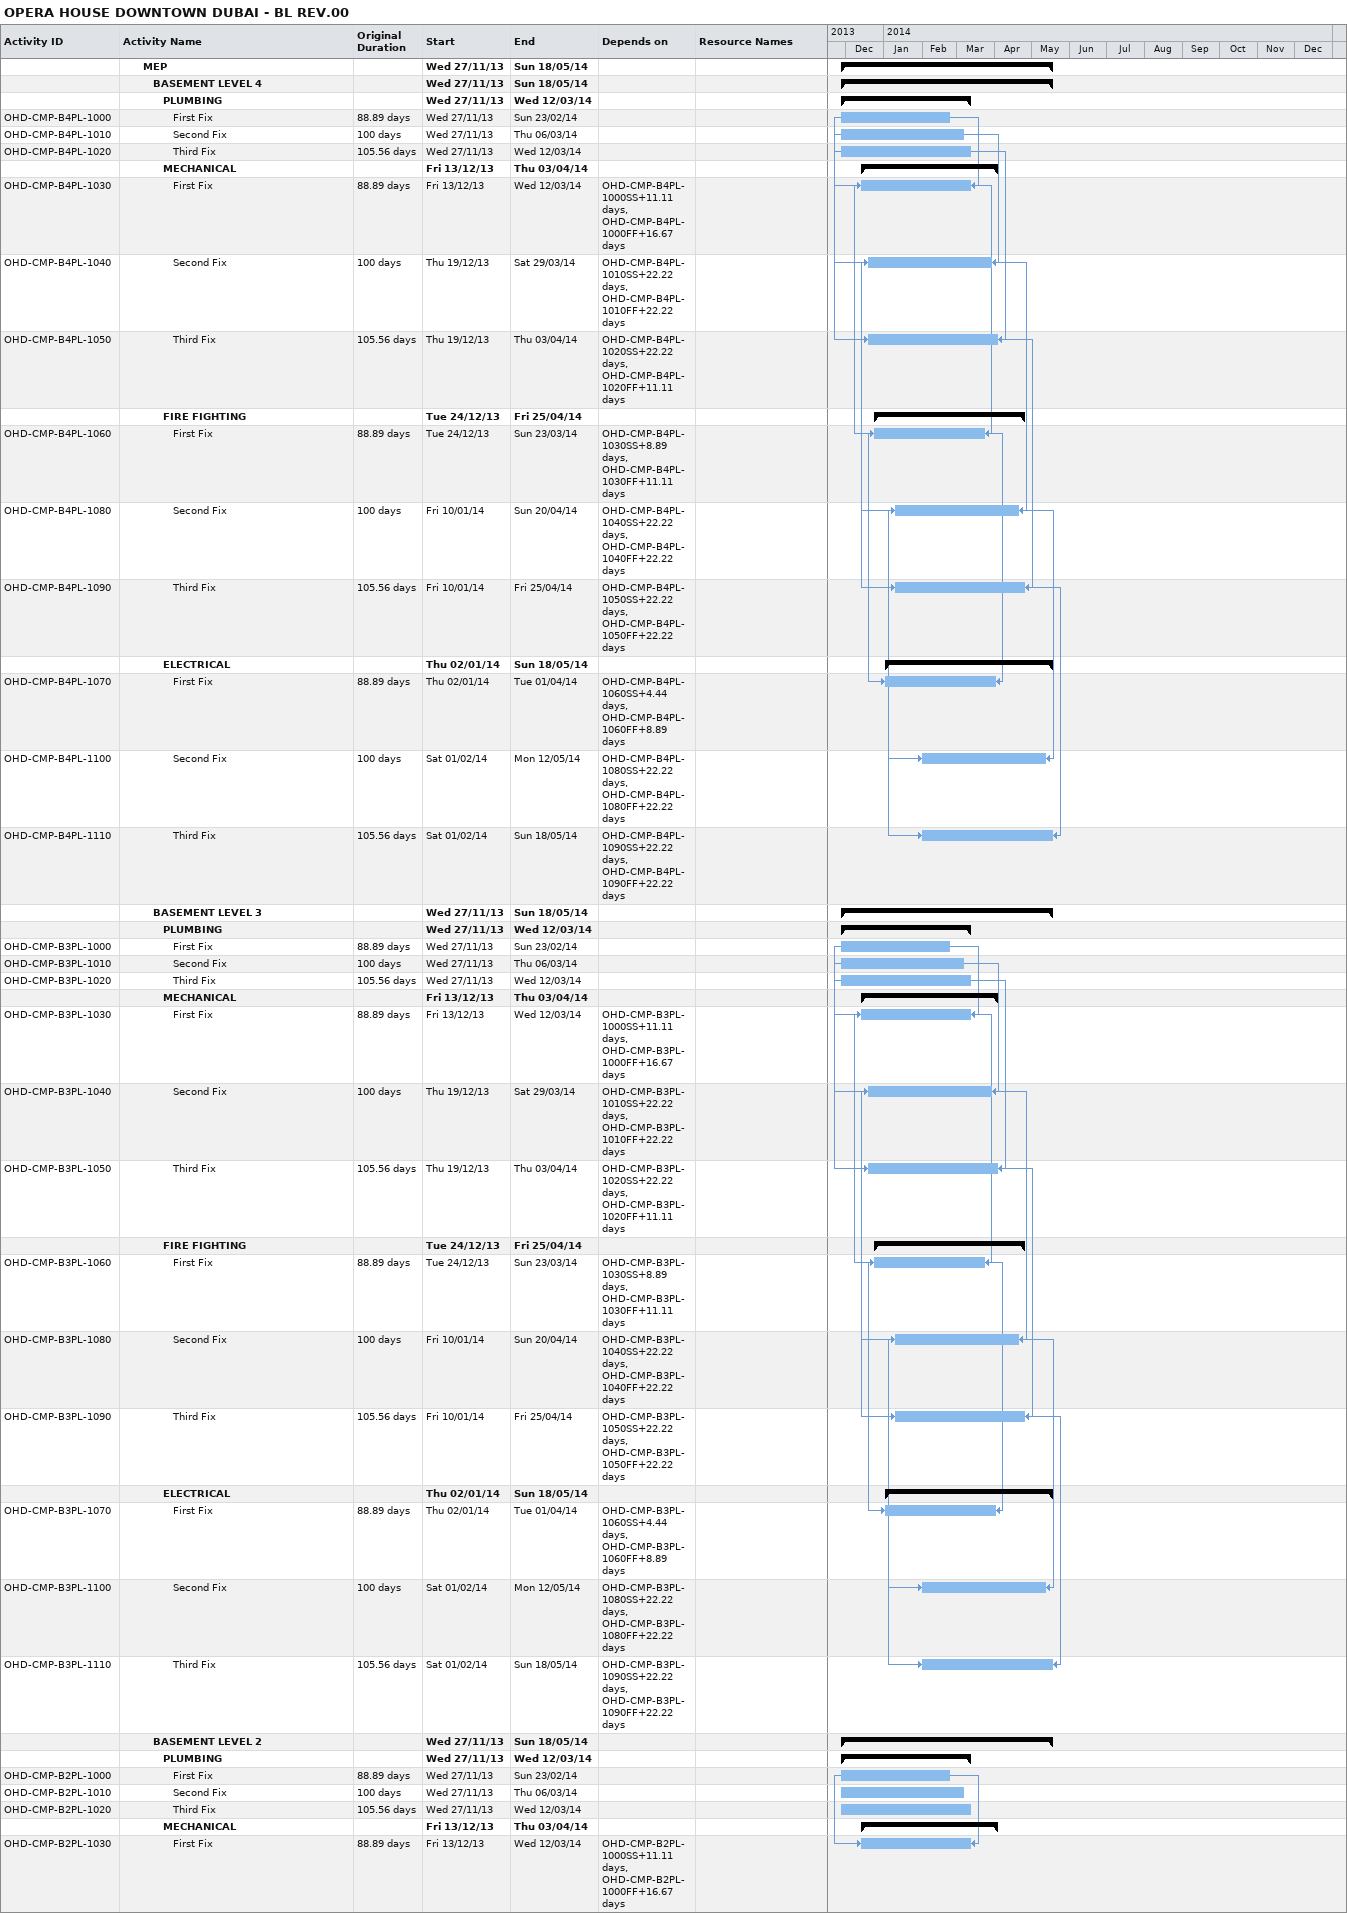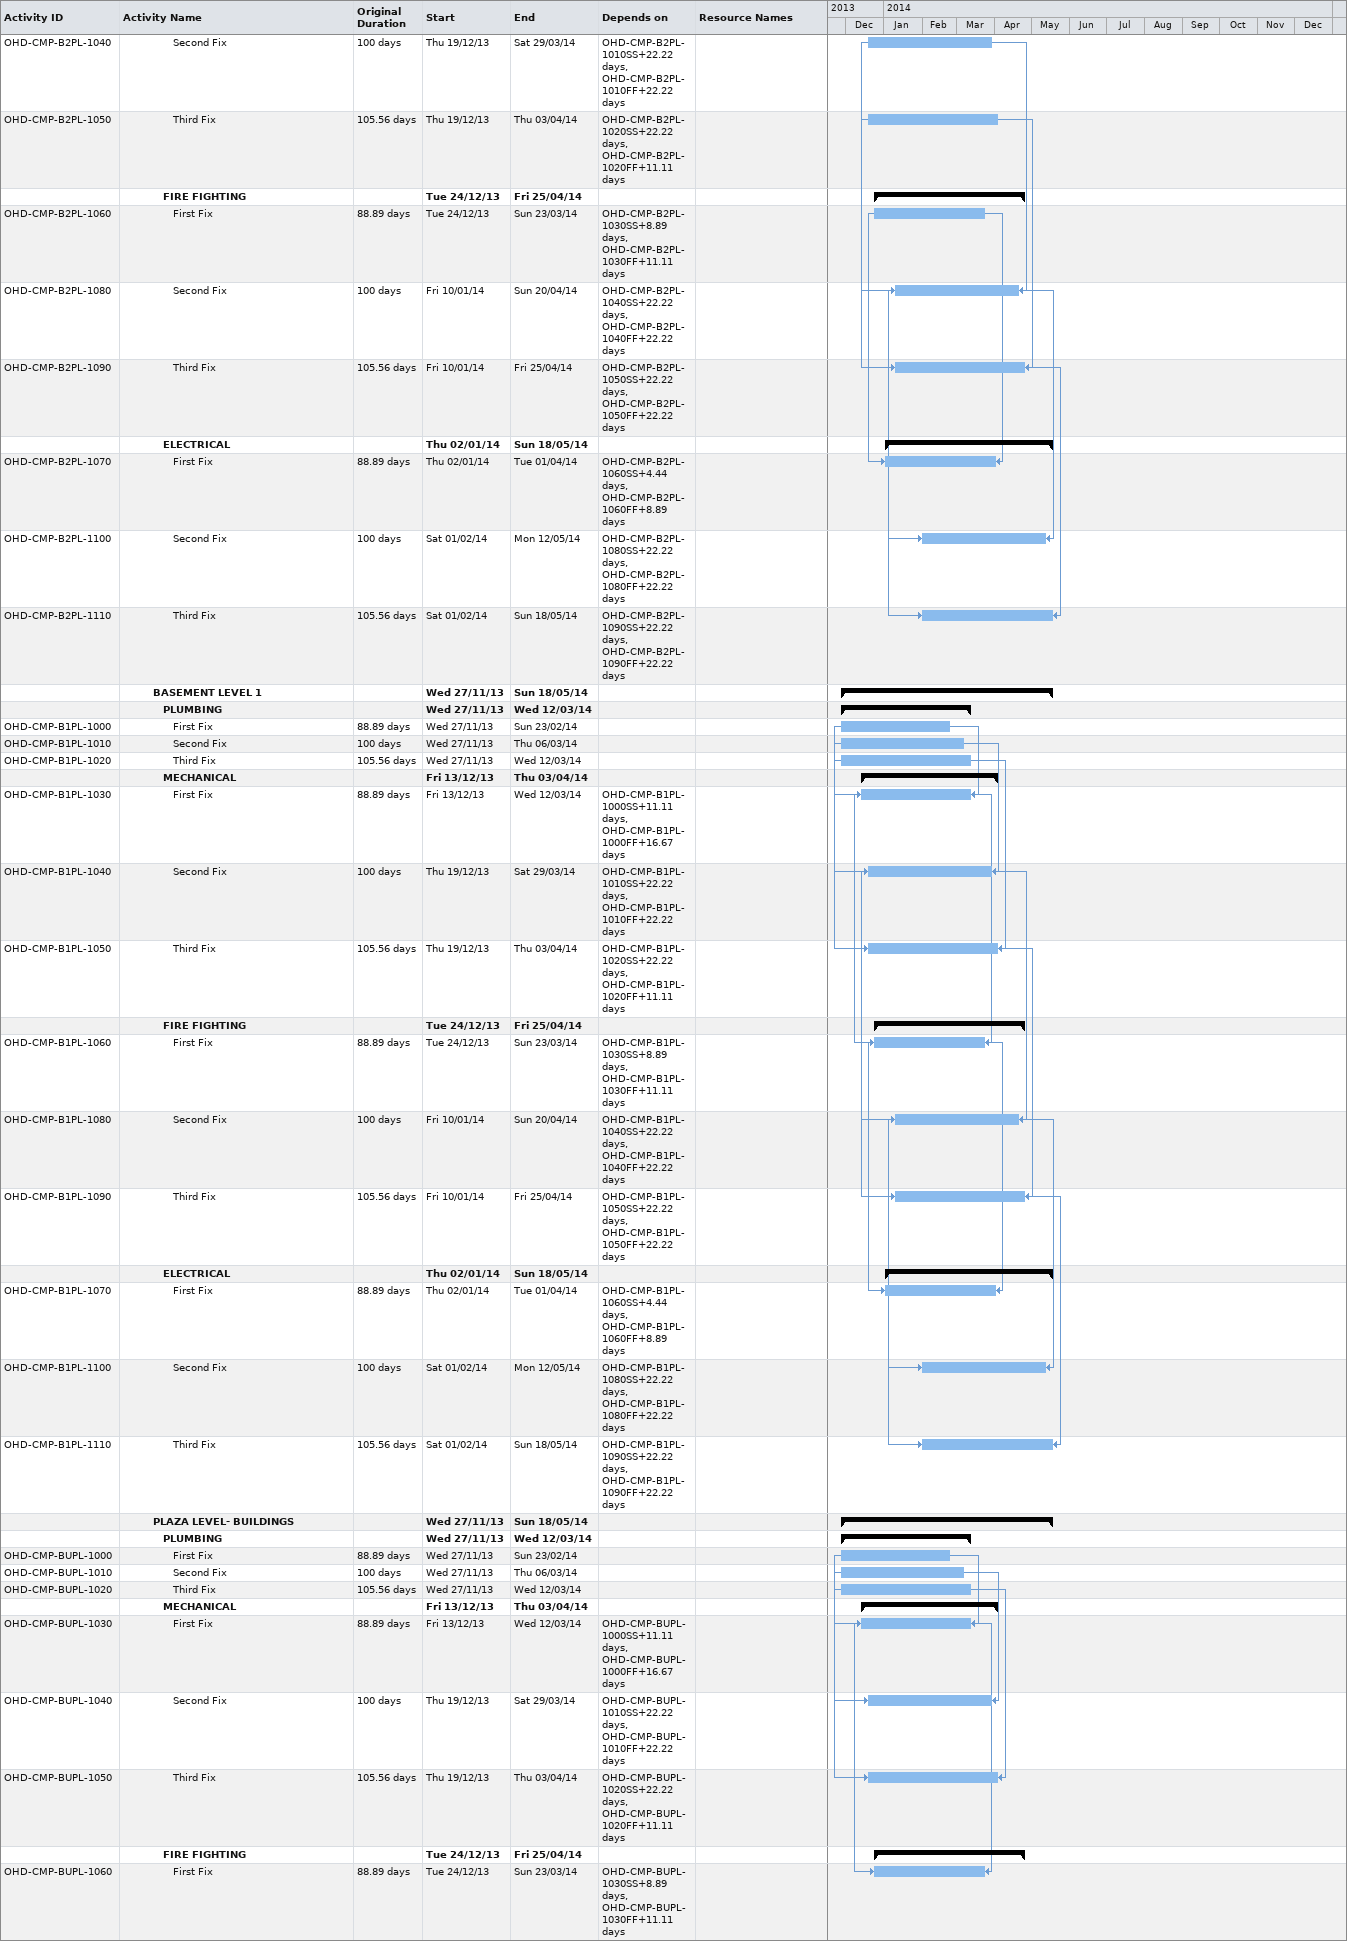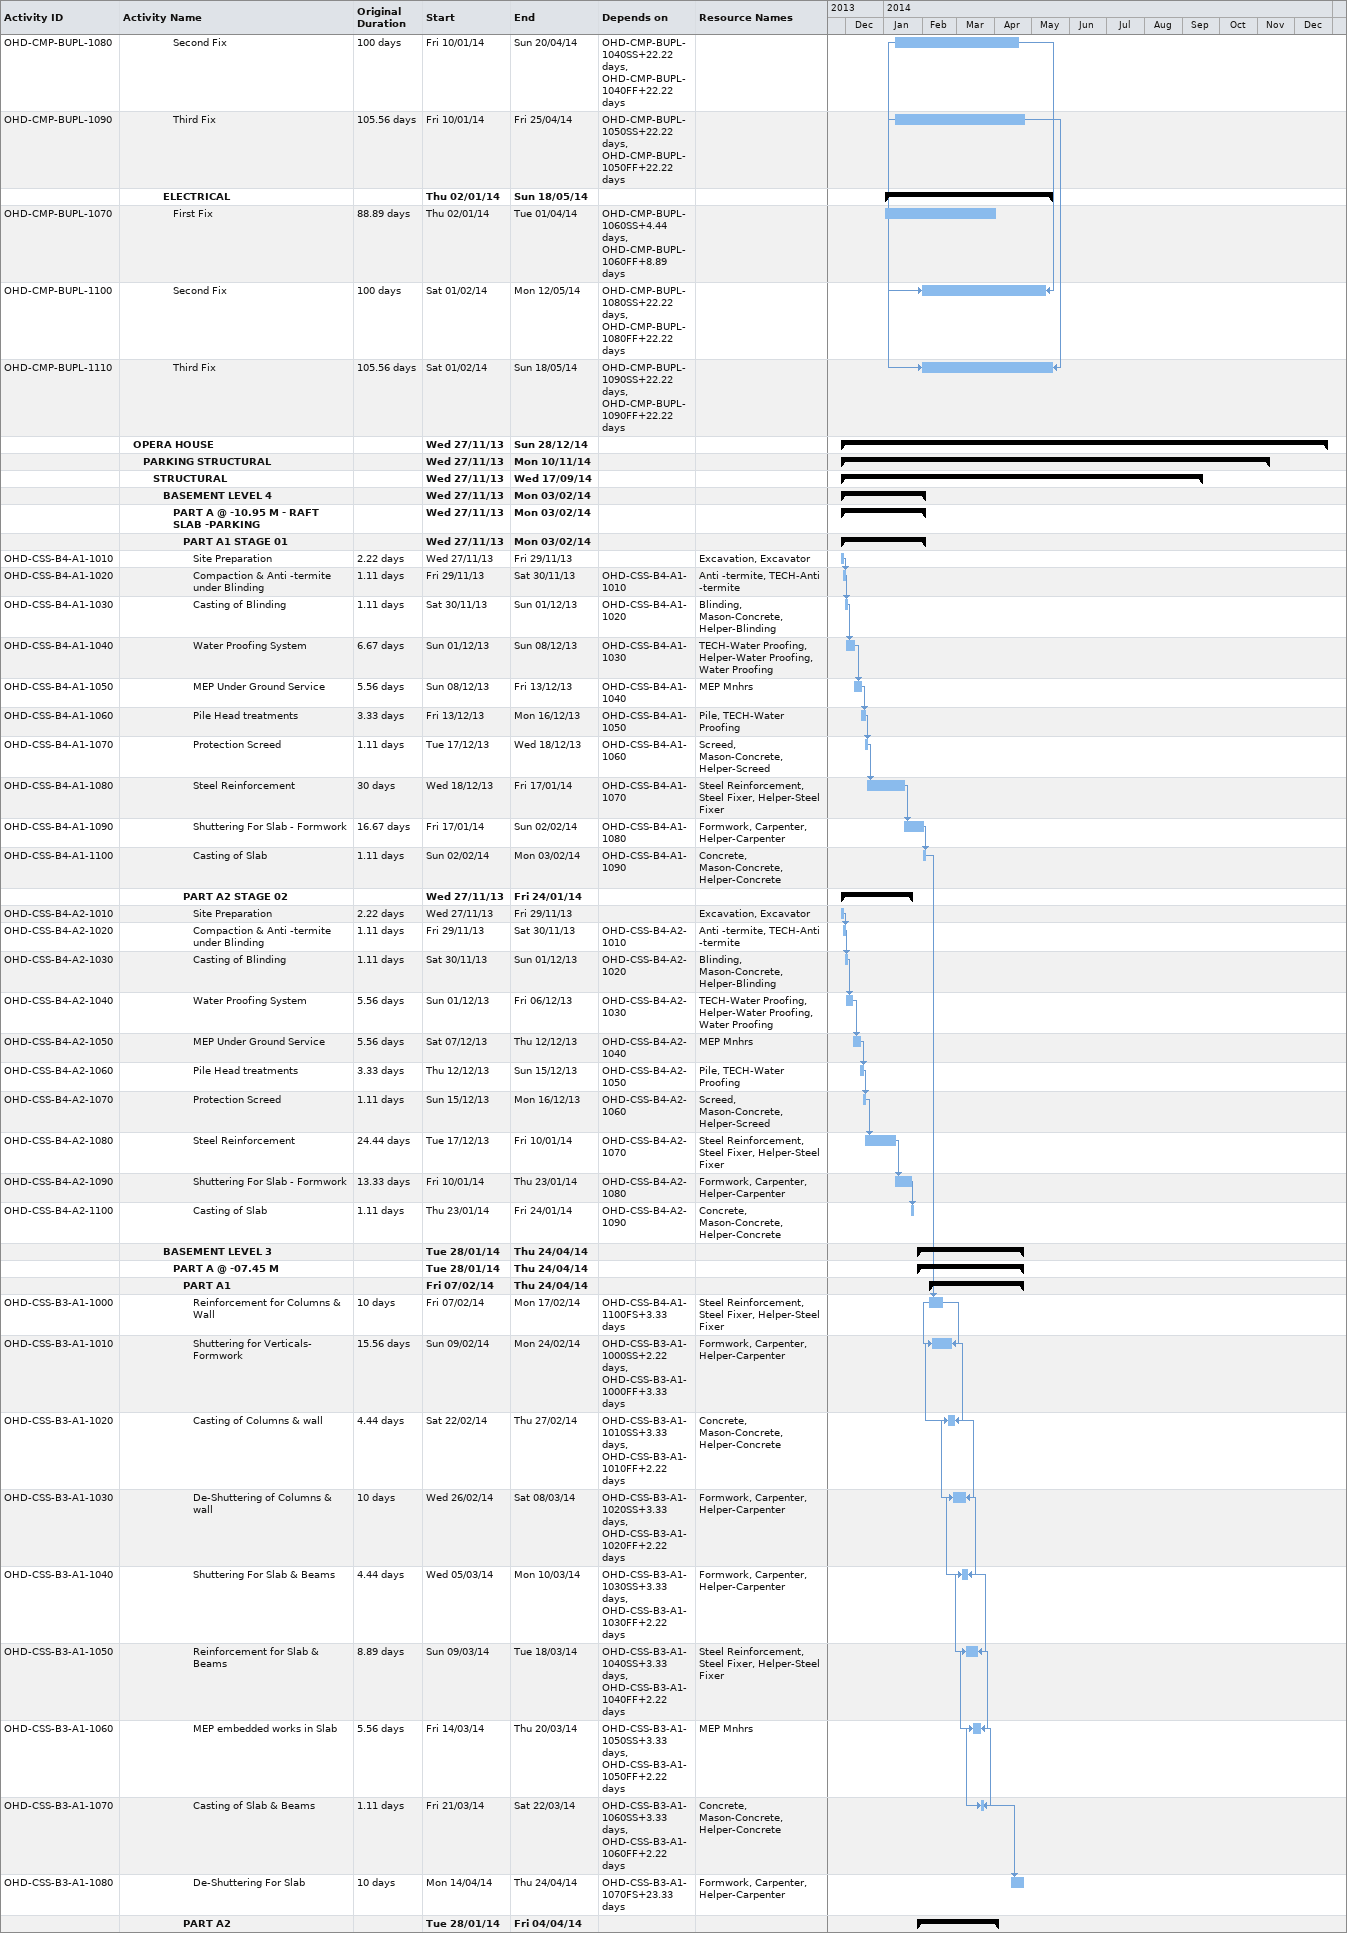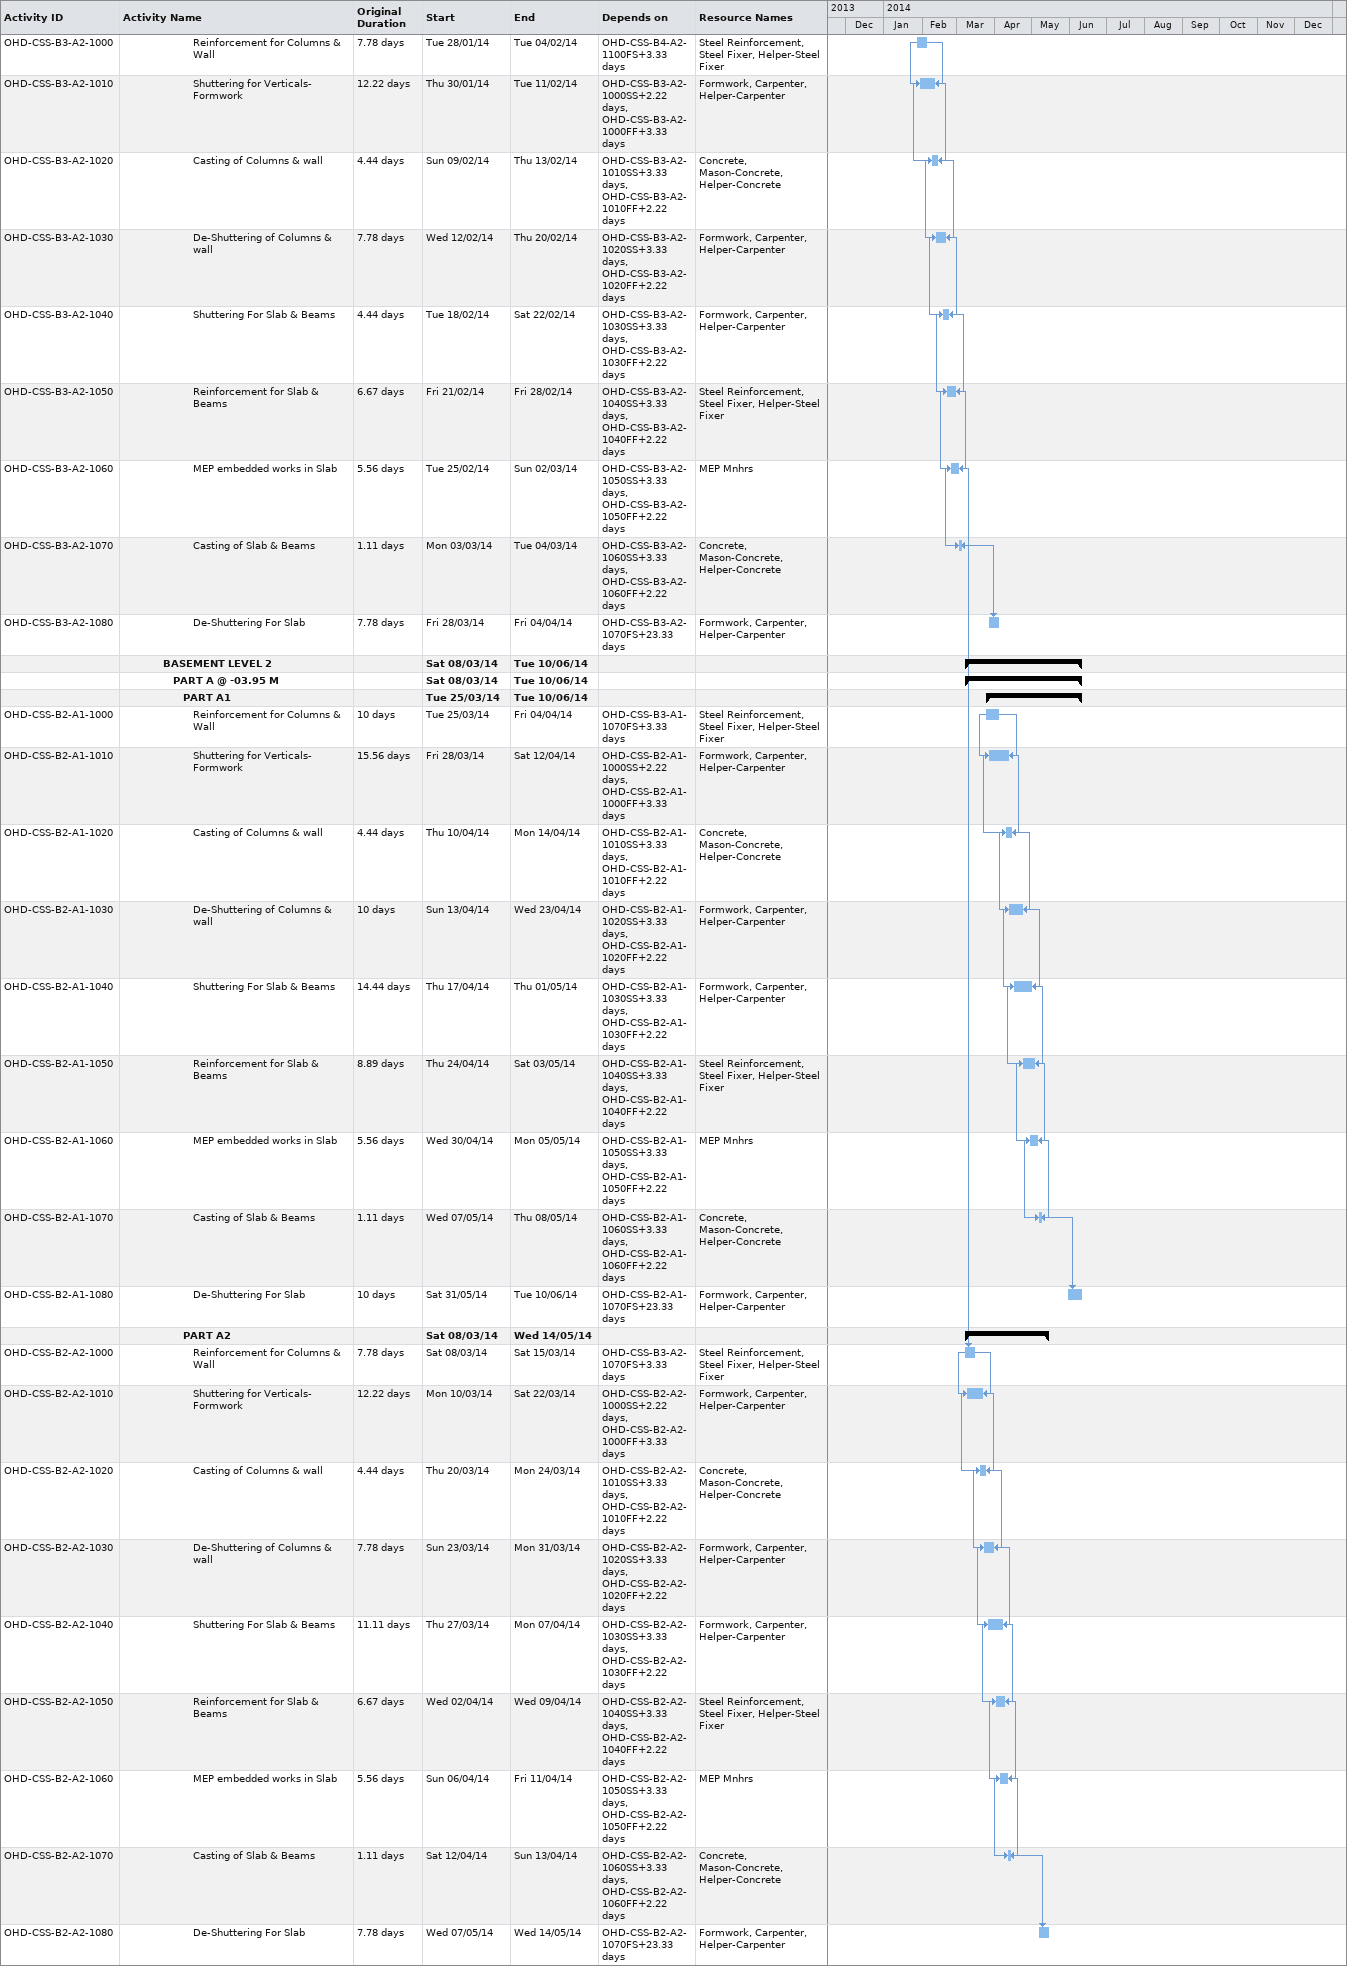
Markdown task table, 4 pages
OPERA HOUSE DOWNTOWN DUBAI - BL REV.00

| ID | Level | Task | Original duration | Start | Finish | Predecessors | Resources |
|---|---|---|---|---|---|---|---|
|  | 3 | **MEP** |  | 2013-11-27 | 2014-05-18 |  |  |
|  | 4 | **BASEMENT LEVEL 4** |  | 2013-11-27 | 2014-05-18 |  |  |
|  | 5 | **PLUMBING** |  | 2013-11-27 | 2014-03-12 |  |  |
| OHD-CMP-B4PL-1000 | 6 | First Fix | 88.89d | 2013-11-27 | 2014-02-23 |  |  |
| OHD-CMP-B4PL-1010 | 6 | Second Fix | 100d | 2013-11-27 | 2014-03-06 |  |  |
| OHD-CMP-B4PL-1020 | 6 | Third Fix | 105.56d | 2013-11-27 | 2014-03-12 |  |  |
|  | 5 | **MECHANICAL** |  | 2013-12-13 | 2014-04-03 |  |  |
| OHD-CMP-B4PL-1030 | 6 | First Fix | 88.89d | 2013-12-13 | 2014-03-12 | OHD-CMP-B4PL-1000SS+11.11d, OHD-CMP-B4PL-1000FF+16.67d |  |
| OHD-CMP-B4PL-1040 | 6 | Second Fix | 100d | 2013-12-19 | 2014-03-29 | OHD-CMP-B4PL-1010SS+22.22d, OHD-CMP-B4PL-1010FF+22.22d |  |
| OHD-CMP-B4PL-1050 | 6 | Third Fix | 105.56d | 2013-12-19 | 2014-04-03 | OHD-CMP-B4PL-1020SS+22.22d, OHD-CMP-B4PL-1020FF+11.11d |  |
|  | 5 | **FIRE FIGHTING** |  | 2013-12-24 | 2014-04-25 |  |  |
| OHD-CMP-B4PL-1060 | 6 | First Fix | 88.89d | 2013-12-24 | 2014-03-23 | OHD-CMP-B4PL-1030SS+8.89d, OHD-CMP-B4PL-1030FF+11.11d |  |
| OHD-CMP-B4PL-1080 | 6 | Second Fix | 100d | 2014-01-10 | 2014-04-20 | OHD-CMP-B4PL-1040SS+22.22d, OHD-CMP-B4PL-1040FF+22.22d |  |
| OHD-CMP-B4PL-1090 | 6 | Third Fix | 105.56d | 2014-01-10 | 2014-04-25 | OHD-CMP-B4PL-1050SS+22.22d, OHD-CMP-B4PL-1050FF+22.22d |  |
|  | 5 | **ELECTRICAL** |  | 2014-01-02 | 2014-05-18 |  |  |
| OHD-CMP-B4PL-1070 | 6 | First Fix | 88.89d | 2014-01-02 | 2014-04-01 | OHD-CMP-B4PL-1060SS+4.44d, OHD-CMP-B4PL-1060FF+8.89d |  |
| OHD-CMP-B4PL-1100 | 6 | Second Fix | 100d | 2014-02-01 | 2014-05-12 | OHD-CMP-B4PL-1080SS+22.22d, OHD-CMP-B4PL-1080FF+22.22d |  |
| OHD-CMP-B4PL-1110 | 6 | Third Fix | 105.56d | 2014-02-01 | 2014-05-18 | OHD-CMP-B4PL-1090SS+22.22d, OHD-CMP-B4PL-1090FF+22.22d |  |
|  | 4 | **BASEMENT LEVEL 3** |  | 2013-11-27 | 2014-05-18 |  |  |
|  | 5 | **PLUMBING** |  | 2013-11-27 | 2014-03-12 |  |  |
| OHD-CMP-B3PL-1000 | 6 | First Fix | 88.89d | 2013-11-27 | 2014-02-23 |  |  |
| OHD-CMP-B3PL-1010 | 6 | Second Fix | 100d | 2013-11-27 | 2014-03-06 |  |  |
| OHD-CMP-B3PL-1020 | 6 | Third Fix | 105.56d | 2013-11-27 | 2014-03-12 |  |  |
|  | 5 | **MECHANICAL** |  | 2013-12-13 | 2014-04-03 |  |  |
| OHD-CMP-B3PL-1030 | 6 | First Fix | 88.89d | 2013-12-13 | 2014-03-12 | OHD-CMP-B3PL-1000SS+11.11d, OHD-CMP-B3PL-1000FF+16.67d |  |
| OHD-CMP-B3PL-1040 | 6 | Second Fix | 100d | 2013-12-19 | 2014-03-29 | OHD-CMP-B3PL-1010SS+22.22d, OHD-CMP-B3PL-1010FF+22.22d |  |
| OHD-CMP-B3PL-1050 | 6 | Third Fix | 105.56d | 2013-12-19 | 2014-04-03 | OHD-CMP-B3PL-1020SS+22.22d, OHD-CMP-B3PL-1020FF+11.11d |  |
|  | 5 | **FIRE FIGHTING** |  | 2013-12-24 | 2014-04-25 |  |  |
| OHD-CMP-B3PL-1060 | 6 | First Fix | 88.89d | 2013-12-24 | 2014-03-23 | OHD-CMP-B3PL-1030SS+8.89d, OHD-CMP-B3PL-1030FF+11.11d |  |
| OHD-CMP-B3PL-1080 | 6 | Second Fix | 100d | 2014-01-10 | 2014-04-20 | OHD-CMP-B3PL-1040SS+22.22d, OHD-CMP-B3PL-1040FF+22.22d |  |
| OHD-CMP-B3PL-1090 | 6 | Third Fix | 105.56d | 2014-01-10 | 2014-04-25 | OHD-CMP-B3PL-1050SS+22.22d, OHD-CMP-B3PL-1050FF+22.22d |  |
|  | 5 | **ELECTRICAL** |  | 2014-01-02 | 2014-05-18 |  |  |
| OHD-CMP-B3PL-1070 | 6 | First Fix | 88.89d | 2014-01-02 | 2014-04-01 | OHD-CMP-B3PL-1060SS+4.44d, OHD-CMP-B3PL-1060FF+8.89d |  |
| OHD-CMP-B3PL-1100 | 6 | Second Fix | 100d | 2014-02-01 | 2014-05-12 | OHD-CMP-B3PL-1080SS+22.22d, OHD-CMP-B3PL-1080FF+22.22d |  |
| OHD-CMP-B3PL-1110 | 6 | Third Fix | 105.56d | 2014-02-01 | 2014-05-18 | OHD-CMP-B3PL-1090SS+22.22d, OHD-CMP-B3PL-1090FF+22.22d |  |
|  | 4 | **BASEMENT LEVEL 2** |  | 2013-11-27 | 2014-05-18 |  |  |
|  | 5 | **PLUMBING** |  | 2013-11-27 | 2014-03-12 |  |  |
| OHD-CMP-B2PL-1000 | 6 | First Fix | 88.89d | 2013-11-27 | 2014-02-23 |  |  |
| OHD-CMP-B2PL-1010 | 6 | Second Fix | 100d | 2013-11-27 | 2014-03-06 |  |  |
| OHD-CMP-B2PL-1020 | 6 | Third Fix | 105.56d | 2013-11-27 | 2014-03-12 |  |  |
|  | 5 | **MECHANICAL** |  | 2013-12-13 | 2014-04-03 |  |  |
| OHD-CMP-B2PL-1030 | 6 | First Fix | 88.89d | 2013-12-13 | 2014-03-12 | OHD-CMP-B2PL-1000SS+11.11d, OHD-CMP-B2PL-1000FF+16.67d |  |
| OHD-CMP-B2PL-1040 | 6 | Second Fix | 100d | 2013-12-19 | 2014-03-29 | OHD-CMP-B2PL-1010SS+22.22d, OHD-CMP-B2PL-1010FF+22.22d |  |
| OHD-CMP-B2PL-1050 | 6 | Third Fix | 105.56d | 2013-12-19 | 2014-04-03 | OHD-CMP-B2PL-1020SS+22.22d, OHD-CMP-B2PL-1020FF+11.11d |  |
|  | 5 | **FIRE FIGHTING** |  | 2013-12-24 | 2014-04-25 |  |  |
| OHD-CMP-B2PL-1060 | 6 | First Fix | 88.89d | 2013-12-24 | 2014-03-23 | OHD-CMP-B2PL-1030SS+8.89d, OHD-CMP-B2PL-1030FF+11.11d |  |
| OHD-CMP-B2PL-1080 | 6 | Second Fix | 100d | 2014-01-10 | 2014-04-20 | OHD-CMP-B2PL-1040SS+22.22d, OHD-CMP-B2PL-1040FF+22.22d |  |
| OHD-CMP-B2PL-1090 | 6 | Third Fix | 105.56d | 2014-01-10 | 2014-04-25 | OHD-CMP-B2PL-1050SS+22.22d, OHD-CMP-B2PL-1050FF+22.22d |  |
|  | 5 | **ELECTRICAL** |  | 2014-01-02 | 2014-05-18 |  |  |
| OHD-CMP-B2PL-1070 | 6 | First Fix | 88.89d | 2014-01-02 | 2014-04-01 | OHD-CMP-B2PL-1060SS+4.44d, OHD-CMP-B2PL-1060FF+8.89d |  |
| OHD-CMP-B2PL-1100 | 6 | Second Fix | 100d | 2014-02-01 | 2014-05-12 | OHD-CMP-B2PL-1080SS+22.22d, OHD-CMP-B2PL-1080FF+22.22d |  |
| OHD-CMP-B2PL-1110 | 6 | Third Fix | 105.56d | 2014-02-01 | 2014-05-18 | OHD-CMP-B2PL-1090SS+22.22d, OHD-CMP-B2PL-1090FF+22.22d |  |
|  | 4 | **BASEMENT LEVEL 1** |  | 2013-11-27 | 2014-05-18 |  |  |
|  | 5 | **PLUMBING** |  | 2013-11-27 | 2014-03-12 |  |  |
| OHD-CMP-B1PL-1000 | 6 | First Fix | 88.89d | 2013-11-27 | 2014-02-23 |  |  |
| OHD-CMP-B1PL-1010 | 6 | Second Fix | 100d | 2013-11-27 | 2014-03-06 |  |  |
| OHD-CMP-B1PL-1020 | 6 | Third Fix | 105.56d | 2013-11-27 | 2014-03-12 |  |  |
|  | 5 | **MECHANICAL** |  | 2013-12-13 | 2014-04-03 |  |  |
| OHD-CMP-B1PL-1030 | 6 | First Fix | 88.89d | 2013-12-13 | 2014-03-12 | OHD-CMP-B1PL-1000SS+11.11d, OHD-CMP-B1PL-1000FF+16.67d |  |
| OHD-CMP-B1PL-1040 | 6 | Second Fix | 100d | 2013-12-19 | 2014-03-29 | OHD-CMP-B1PL-1010SS+22.22d, OHD-CMP-B1PL-1010FF+22.22d |  |
| OHD-CMP-B1PL-1050 | 6 | Third Fix | 105.56d | 2013-12-19 | 2014-04-03 | OHD-CMP-B1PL-1020SS+22.22d, OHD-CMP-B1PL-1020FF+11.11d |  |
|  | 5 | **FIRE FIGHTING** |  | 2013-12-24 | 2014-04-25 |  |  |
| OHD-CMP-B1PL-1060 | 6 | First Fix | 88.89d | 2013-12-24 | 2014-03-23 | OHD-CMP-B1PL-1030SS+8.89d, OHD-CMP-B1PL-1030FF+11.11d |  |
| OHD-CMP-B1PL-1080 | 6 | Second Fix | 100d | 2014-01-10 | 2014-04-20 | OHD-CMP-B1PL-1040SS+22.22d, OHD-CMP-B1PL-1040FF+22.22d |  |
| OHD-CMP-B1PL-1090 | 6 | Third Fix | 105.56d | 2014-01-10 | 2014-04-25 | OHD-CMP-B1PL-1050SS+22.22d, OHD-CMP-B1PL-1050FF+22.22d |  |
|  | 5 | **ELECTRICAL** |  | 2014-01-02 | 2014-05-18 |  |  |
| OHD-CMP-B1PL-1070 | 6 | First Fix | 88.89d | 2014-01-02 | 2014-04-01 | OHD-CMP-B1PL-1060SS+4.44d, OHD-CMP-B1PL-1060FF+8.89d |  |
| OHD-CMP-B1PL-1100 | 6 | Second Fix | 100d | 2014-02-01 | 2014-05-12 | OHD-CMP-B1PL-1080SS+22.22d, OHD-CMP-B1PL-1080FF+22.22d |  |
| OHD-CMP-B1PL-1110 | 6 | Third Fix | 105.56d | 2014-02-01 | 2014-05-18 | OHD-CMP-B1PL-1090SS+22.22d, OHD-CMP-B1PL-1090FF+22.22d |  |
|  | 4 | **PLAZA LEVEL- BUILDINGS** |  | 2013-11-27 | 2014-05-18 |  |  |
|  | 5 | **PLUMBING** |  | 2013-11-27 | 2014-03-12 |  |  |
| OHD-CMP-BUPL-1000 | 6 | First Fix | 88.89d | 2013-11-27 | 2014-02-23 |  |  |
| OHD-CMP-BUPL-1010 | 6 | Second Fix | 100d | 2013-11-27 | 2014-03-06 |  |  |
| OHD-CMP-BUPL-1020 | 6 | Third Fix | 105.56d | 2013-11-27 | 2014-03-12 |  |  |
|  | 5 | **MECHANICAL** |  | 2013-12-13 | 2014-04-03 |  |  |
| OHD-CMP-BUPL-1030 | 6 | First Fix | 88.89d | 2013-12-13 | 2014-03-12 | OHD-CMP-BUPL-1000SS+11.11d, OHD-CMP-BUPL-1000FF+16.67d |  |
| OHD-CMP-BUPL-1040 | 6 | Second Fix | 100d | 2013-12-19 | 2014-03-29 | OHD-CMP-BUPL-1010SS+22.22d, OHD-CMP-BUPL-1010FF+22.22d |  |
| OHD-CMP-BUPL-1050 | 6 | Third Fix | 105.56d | 2013-12-19 | 2014-04-03 | OHD-CMP-BUPL-1020SS+22.22d, OHD-CMP-BUPL-1020FF+11.11d |  |
|  | 5 | **FIRE FIGHTING** |  | 2013-12-24 | 2014-04-25 |  |  |
| OHD-CMP-BUPL-1060 | 6 | First Fix | 88.89d | 2013-12-24 | 2014-03-23 | OHD-CMP-BUPL-1030SS+8.89d, OHD-CMP-BUPL-1030FF+11.11d |  |
| OHD-CMP-BUPL-1080 | 6 | Second Fix | 100d | 2014-01-10 | 2014-04-20 | OHD-CMP-BUPL-1040SS+22.22d, OHD-CMP-BUPL-1040FF+22.22d |  |
| OHD-CMP-BUPL-1090 | 6 | Third Fix | 105.56d | 2014-01-10 | 2014-04-25 | OHD-CMP-BUPL-1050SS+22.22d, OHD-CMP-BUPL-1050FF+22.22d |  |
|  | 5 | **ELECTRICAL** |  | 2014-01-02 | 2014-05-18 |  |  |
| OHD-CMP-BUPL-1070 | 6 | First Fix | 88.89d | 2014-01-02 | 2014-04-01 | OHD-CMP-BUPL-1060SS+4.44d, OHD-CMP-BUPL-1060FF+8.89d |  |
| OHD-CMP-BUPL-1100 | 6 | Second Fix | 100d | 2014-02-01 | 2014-05-12 | OHD-CMP-BUPL-1080SS+22.22d, OHD-CMP-BUPL-1080FF+22.22d |  |
| OHD-CMP-BUPL-1110 | 6 | Third Fix | 105.56d | 2014-02-01 | 2014-05-18 | OHD-CMP-BUPL-1090SS+22.22d, OHD-CMP-BUPL-1090FF+22.22d |  |
|  | 2 | **OPERA HOUSE** |  | 2013-11-27 | 2014-12-28 |  |  |
|  | 3 | **PARKING STRUCTURAL** |  | 2013-11-27 | 2014-11-10 |  |  |
|  | 4 | **STRUCTURAL** |  | 2013-11-27 | 2014-09-17 |  |  |
|  | 5 | **BASEMENT LEVEL 4** |  | 2013-11-27 | 2014-02-03 |  |  |
|  | 6 | **PART A @ -10.95 M - RAFT SLAB -PARKING** |  | 2013-11-27 | 2014-02-03 |  |  |
|  | 7 | **PART A1 STAGE 01** |  | 2013-11-27 | 2014-02-03 |  |  |
| OHD-CSS-B4-A1-1010 | 8 | Site Preparation | 2.22d | 2013-11-27 | 2013-11-29 |  | Excavation, Excavator |
| OHD-CSS-B4-A1-1020 | 8 | Compaction & Anti -termite under Blinding | 1.11d | 2013-11-29 | 2013-11-30 | OHD-CSS-B4-A1-1010 | Anti -termite, TECH-Anti -termite |
| OHD-CSS-B4-A1-1030 | 8 | Casting of Blinding | 1.11d | 2013-11-30 | 2013-12-01 | OHD-CSS-B4-A1-1020 | Blinding, Mason-Concrete, Helper-Blinding |
| OHD-CSS-B4-A1-1040 | 8 | Water Proofing System | 6.67d | 2013-12-01 | 2013-12-08 | OHD-CSS-B4-A1-1030 | TECH-Water Proofing, Helper-Water Proofing, Water Proofing |
| OHD-CSS-B4-A1-1050 | 8 | MEP Under Ground Service | 5.56d | 2013-12-08 | 2013-12-13 | OHD-CSS-B4-A1-1040 | MEP Mnhrs |
| OHD-CSS-B4-A1-1060 | 8 | Pile Head treatments | 3.33d | 2013-12-13 | 2013-12-16 | OHD-CSS-B4-A1-1050 | Pile, TECH-Water Proofing |
| OHD-CSS-B4-A1-1070 | 8 | Protection Screed | 1.11d | 2013-12-17 | 2013-12-18 | OHD-CSS-B4-A1-1060 | Screed, Mason-Concrete, Helper-Screed |
| OHD-CSS-B4-A1-1080 | 8 | Steel Reinforcement | 30d | 2013-12-18 | 2014-01-17 | OHD-CSS-B4-A1-1070 | Steel Reinforcement, Steel Fixer, Helper-Steel Fixer |
| OHD-CSS-B4-A1-1090 | 8 | Shuttering For Slab - Formwork | 16.67d | 2014-01-17 | 2014-02-02 | OHD-CSS-B4-A1-1080 | Formwork, Carpenter, Helper-Carpenter |
| OHD-CSS-B4-A1-1100 | 8 | Casting of Slab | 1.11d | 2014-02-02 | 2014-02-03 | OHD-CSS-B4-A1-1090 | Concrete, Mason-Concrete, Helper-Concrete |
|  | 7 | **PART A2 STAGE 02** |  | 2013-11-27 | 2014-01-24 |  |  |
| OHD-CSS-B4-A2-1010 | 8 | Site Preparation | 2.22d | 2013-11-27 | 2013-11-29 |  | Excavation, Excavator |
| OHD-CSS-B4-A2-1020 | 8 | Compaction & Anti -termite under Blinding | 1.11d | 2013-11-29 | 2013-11-30 | OHD-CSS-B4-A2-1010 | Anti -termite, TECH-Anti -termite |
| OHD-CSS-B4-A2-1030 | 8 | Casting of Blinding | 1.11d | 2013-11-30 | 2013-12-01 | OHD-CSS-B4-A2-1020 | Blinding, Mason-Concrete, Helper-Blinding |
| OHD-CSS-B4-A2-1040 | 8 | Water Proofing System | 5.56d | 2013-12-01 | 2013-12-06 | OHD-CSS-B4-A2-1030 | TECH-Water Proofing, Helper-Water Proofing, Water Proofing |
| OHD-CSS-B4-A2-1050 | 8 | MEP Under Ground Service | 5.56d | 2013-12-07 | 2013-12-12 | OHD-CSS-B4-A2-1040 | MEP Mnhrs |
| OHD-CSS-B4-A2-1060 | 8 | Pile Head treatments | 3.33d | 2013-12-12 | 2013-12-15 | OHD-CSS-B4-A2-1050 | Pile, TECH-Water Proofing |
| OHD-CSS-B4-A2-1070 | 8 | Protection Screed | 1.11d | 2013-12-15 | 2013-12-16 | OHD-CSS-B4-A2-1060 | Screed, Mason-Concrete, Helper-Screed |
| OHD-CSS-B4-A2-1080 | 8 | Steel Reinforcement | 24.44d | 2013-12-17 | 2014-01-10 | OHD-CSS-B4-A2-1070 | Steel Reinforcement, Steel Fixer, Helper-Steel Fixer |
| OHD-CSS-B4-A2-1090 | 8 | Shuttering For Slab - Formwork | 13.33d | 2014-01-10 | 2014-01-23 | OHD-CSS-B4-A2-1080 | Formwork, Carpenter, Helper-Carpenter |
| OHD-CSS-B4-A2-1100 | 8 | Casting of Slab | 1.11d | 2014-01-23 | 2014-01-24 | OHD-CSS-B4-A2-1090 | Concrete, Mason-Concrete, Helper-Concrete |
|  | 5 | **BASEMENT LEVEL 3** |  | 2014-01-28 | 2014-04-24 |  |  |
|  | 6 | **PART A @ -07.45 M** |  | 2014-01-28 | 2014-04-24 |  |  |
|  | 7 | **PART A1** |  | 2014-02-07 | 2014-04-24 |  |  |
| OHD-CSS-B3-A1-1000 | 8 | Reinforcement for Columns & Wall | 10d | 2014-02-07 | 2014-02-17 | OHD-CSS-B4-A1-1100FS+3.33d | Steel Reinforcement, Steel Fixer, Helper-Steel Fixer |
| OHD-CSS-B3-A1-1010 | 8 | Shuttering for Verticals- Formwork | 15.56d | 2014-02-09 | 2014-02-24 | OHD-CSS-B3-A1-1000SS+2.22d, OHD-CSS-B3-A1-1000FF+3.33d | Formwork, Carpenter, Helper-Carpenter |
| OHD-CSS-B3-A1-1020 | 8 | Casting of Columns & wall | 4.44d | 2014-02-22 | 2014-02-27 | OHD-CSS-B3-A1-1010SS+3.33d, OHD-CSS-B3-A1-1010FF+2.22d | Concrete, Mason-Concrete, Helper-Concrete |
| OHD-CSS-B3-A1-1030 | 8 | De-Shuttering of Columns & wall | 10d | 2014-02-26 | 2014-03-08 | OHD-CSS-B3-A1-1020SS+3.33d, OHD-CSS-B3-A1-1020FF+2.22d | Formwork, Carpenter, Helper-Carpenter |
| OHD-CSS-B3-A1-1040 | 8 | Shuttering For Slab & Beams | 4.44d | 2014-03-05 | 2014-03-10 | OHD-CSS-B3-A1-1030SS+3.33d, OHD-CSS-B3-A1-1030FF+2.22d | Formwork, Carpenter, Helper-Carpenter |
| OHD-CSS-B3-A1-1050 | 8 | Reinforcement for Slab & Beams | 8.89d | 2014-03-09 | 2014-03-18 | OHD-CSS-B3-A1-1040SS+3.33d, OHD-CSS-B3-A1-1040FF+2.22d | Steel Reinforcement, Steel Fixer, Helper-Steel Fixer |
| OHD-CSS-B3-A1-1060 | 8 | MEP embedded works in Slab | 5.56d | 2014-03-14 | 2014-03-20 | OHD-CSS-B3-A1-1050SS+3.33d, OHD-CSS-B3-A1-1050FF+2.22d | MEP Mnhrs |
| OHD-CSS-B3-A1-1070 | 8 | Casting of Slab & Beams | 1.11d | 2014-03-21 | 2014-03-22 | OHD-CSS-B3-A1-1060SS+3.33d, OHD-CSS-B3-A1-1060FF+2.22d | Concrete, Mason-Concrete, Helper-Concrete |
| OHD-CSS-B3-A1-1080 | 8 | De-Shuttering For Slab | 10d | 2014-04-14 | 2014-04-24 | OHD-CSS-B3-A1-1070FS+23.33d | Formwork, Carpenter, Helper-Carpenter |
|  | 7 | **PART A2** |  | 2014-01-28 | 2014-04-04 |  |  |
| OHD-CSS-B3-A2-1000 | 8 | Reinforcement for Columns & Wall | 7.78d | 2014-01-28 | 2014-02-04 | OHD-CSS-B4-A2-1100FS+3.33d | Steel Reinforcement, Steel Fixer, Helper-Steel Fixer |
| OHD-CSS-B3-A2-1010 | 8 | Shuttering for Verticals- Formwork | 12.22d | 2014-01-30 | 2014-02-11 | OHD-CSS-B3-A2-1000SS+2.22d, OHD-CSS-B3-A2-1000FF+3.33d | Formwork, Carpenter, Helper-Carpenter |
| OHD-CSS-B3-A2-1020 | 8 | Casting of Columns & wall | 4.44d | 2014-02-09 | 2014-02-13 | OHD-CSS-B3-A2-1010SS+3.33d, OHD-CSS-B3-A2-1010FF+2.22d | Concrete, Mason-Concrete, Helper-Concrete |
| OHD-CSS-B3-A2-1030 | 8 | De-Shuttering of Columns & wall | 7.78d | 2014-02-12 | 2014-02-20 | OHD-CSS-B3-A2-1020SS+3.33d, OHD-CSS-B3-A2-1020FF+2.22d | Formwork, Carpenter, Helper-Carpenter |
| OHD-CSS-B3-A2-1040 | 8 | Shuttering For Slab & Beams | 4.44d | 2014-02-18 | 2014-02-22 | OHD-CSS-B3-A2-1030SS+3.33d, OHD-CSS-B3-A2-1030FF+2.22d | Formwork, Carpenter, Helper-Carpenter |
| OHD-CSS-B3-A2-1050 | 8 | Reinforcement for Slab & Beams | 6.67d | 2014-02-21 | 2014-02-28 | OHD-CSS-B3-A2-1040SS+3.33d, OHD-CSS-B3-A2-1040FF+2.22d | Steel Reinforcement, Steel Fixer, Helper-Steel Fixer |
| OHD-CSS-B3-A2-1060 | 8 | MEP embedded works in Slab | 5.56d | 2014-02-25 | 2014-03-02 | OHD-CSS-B3-A2-1050SS+3.33d, OHD-CSS-B3-A2-1050FF+2.22d | MEP Mnhrs |
| OHD-CSS-B3-A2-1070 | 8 | Casting of Slab & Beams | 1.11d | 2014-03-03 | 2014-03-04 | OHD-CSS-B3-A2-1060SS+3.33d, OHD-CSS-B3-A2-1060FF+2.22d | Concrete, Mason-Concrete, Helper-Concrete |
| OHD-CSS-B3-A2-1080 | 8 | De-Shuttering For Slab | 7.78d | 2014-03-28 | 2014-04-04 | OHD-CSS-B3-A2-1070FS+23.33d | Formwork, Carpenter, Helper-Carpenter |
|  | 5 | **BASEMENT LEVEL 2** |  | 2014-03-08 | 2014-06-10 |  |  |
|  | 6 | **PART A @ -03.95 M** |  | 2014-03-08 | 2014-06-10 |  |  |
|  | 7 | **PART A1** |  | 2014-03-25 | 2014-06-10 |  |  |
| OHD-CSS-B2-A1-1000 | 8 | Reinforcement for Columns & Wall | 10d | 2014-03-25 | 2014-04-04 | OHD-CSS-B3-A1-1070FS+3.33d | Steel Reinforcement, Steel Fixer, Helper-Steel Fixer |
| OHD-CSS-B2-A1-1010 | 8 | Shuttering for Verticals- Formwork | 15.56d | 2014-03-28 | 2014-04-12 | OHD-CSS-B2-A1-1000SS+2.22d, OHD-CSS-B2-A1-1000FF+3.33d | Formwork, Carpenter, Helper-Carpenter |
| OHD-CSS-B2-A1-1020 | 8 | Casting of Columns & wall | 4.44d | 2014-04-10 | 2014-04-14 | OHD-CSS-B2-A1-1010SS+3.33d, OHD-CSS-B2-A1-1010FF+2.22d | Concrete, Mason-Concrete, Helper-Concrete |
| OHD-CSS-B2-A1-1030 | 8 | De-Shuttering of Columns & wall | 10d | 2014-04-13 | 2014-04-23 | OHD-CSS-B2-A1-1020SS+3.33d, OHD-CSS-B2-A1-1020FF+2.22d | Formwork, Carpenter, Helper-Carpenter |
| OHD-CSS-B2-A1-1040 | 8 | Shuttering For Slab & Beams | 14.44d | 2014-04-17 | 2014-05-01 | OHD-CSS-B2-A1-1030SS+3.33d, OHD-CSS-B2-A1-1030FF+2.22d | Formwork, Carpenter, Helper-Carpenter |
| OHD-CSS-B2-A1-1050 | 8 | Reinforcement for Slab & Beams | 8.89d | 2014-04-24 | 2014-05-03 | OHD-CSS-B2-A1-1040SS+3.33d, OHD-CSS-B2-A1-1040FF+2.22d | Steel Reinforcement, Steel Fixer, Helper-Steel Fixer |
| OHD-CSS-B2-A1-1060 | 8 | MEP embedded works in Slab | 5.56d | 2014-04-30 | 2014-05-05 | OHD-CSS-B2-A1-1050SS+3.33d, OHD-CSS-B2-A1-1050FF+2.22d | MEP Mnhrs |
| OHD-CSS-B2-A1-1070 | 8 | Casting of Slab & Beams | 1.11d | 2014-05-07 | 2014-05-08 | OHD-CSS-B2-A1-1060SS+3.33d, OHD-CSS-B2-A1-1060FF+2.22d | Concrete, Mason-Concrete, Helper-Concrete |
| OHD-CSS-B2-A1-1080 | 8 | De-Shuttering For Slab | 10d | 2014-05-31 | 2014-06-10 | OHD-CSS-B2-A1-1070FS+23.33d | Formwork, Carpenter, Helper-Carpenter |
|  | 7 | **PART A2** |  | 2014-03-08 | 2014-05-14 |  |  |
| OHD-CSS-B2-A2-1000 | 8 | Reinforcement for Columns & Wall | 7.78d | 2014-03-08 | 2014-03-15 | OHD-CSS-B3-A2-1070FS+3.33d | Steel Reinforcement, Steel Fixer, Helper-Steel Fixer |
| OHD-CSS-B2-A2-1010 | 8 | Shuttering for Verticals- Formwork | 12.22d | 2014-03-10 | 2014-03-22 | OHD-CSS-B2-A2-1000SS+2.22d, OHD-CSS-B2-A2-1000FF+3.33d | Formwork, Carpenter, Helper-Carpenter |
| OHD-CSS-B2-A2-1020 | 8 | Casting of Columns & wall | 4.44d | 2014-03-20 | 2014-03-24 | OHD-CSS-B2-A2-1010SS+3.33d, OHD-CSS-B2-A2-1010FF+2.22d | Concrete, Mason-Concrete, Helper-Concrete |
| OHD-CSS-B2-A2-1030 | 8 | De-Shuttering of Columns & wall | 7.78d | 2014-03-23 | 2014-03-31 | OHD-CSS-B2-A2-1020SS+3.33d, OHD-CSS-B2-A2-1020FF+2.22d | Formwork, Carpenter, Helper-Carpenter |
| OHD-CSS-B2-A2-1040 | 8 | Shuttering For Slab & Beams | 11.11d | 2014-03-27 | 2014-04-07 | OHD-CSS-B2-A2-1030SS+3.33d, OHD-CSS-B2-A2-1030FF+2.22d | Formwork, Carpenter, Helper-Carpenter |
| OHD-CSS-B2-A2-1050 | 8 | Reinforcement for Slab & Beams | 6.67d | 2014-04-02 | 2014-04-09 | OHD-CSS-B2-A2-1040SS+3.33d, OHD-CSS-B2-A2-1040FF+2.22d | Steel Reinforcement, Steel Fixer, Helper-Steel Fixer |
| OHD-CSS-B2-A2-1060 | 8 | MEP embedded works in Slab | 5.56d | 2014-04-06 | 2014-04-11 | OHD-CSS-B2-A2-1050SS+3.33d, OHD-CSS-B2-A2-1050FF+2.22d | MEP Mnhrs |
| OHD-CSS-B2-A2-1070 | 8 | Casting of Slab & Beams | 1.11d | 2014-04-12 | 2014-04-13 | OHD-CSS-B2-A2-1060SS+3.33d, OHD-CSS-B2-A2-1060FF+2.22d | Concrete, Mason-Concrete, Helper-Concrete |
| OHD-CSS-B2-A2-1080 | 8 | De-Shuttering For Slab | 7.78d | 2014-05-07 | 2014-05-14 | OHD-CSS-B2-A2-1070FS+23.33d | Formwork, Carpenter, Helper-Carpenter |
